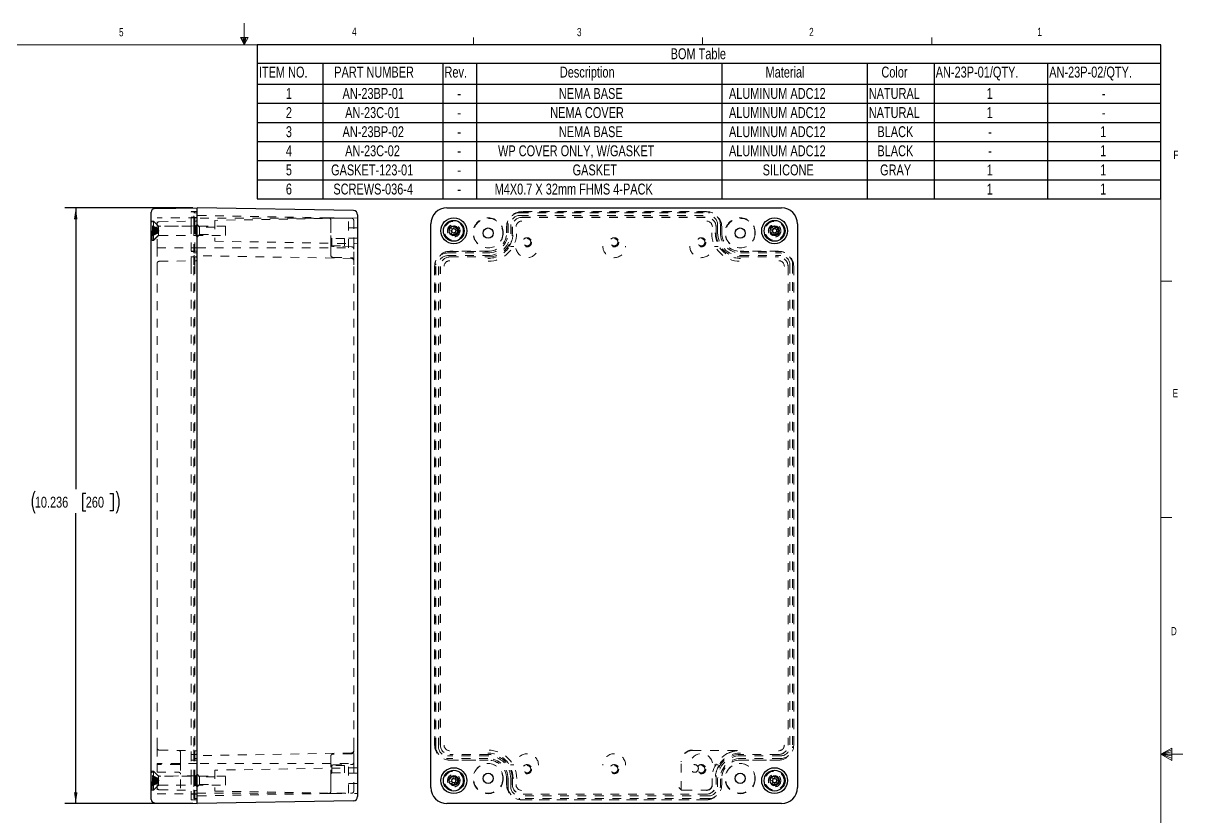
# Paper-space layout 'Sheet1' of a CAD drawing. Header units: inches. Extents: x 0.3 to 21.8, y 0.2 to 16.9.
# Drawn here: x 8.49 to 21.77, y 7.82 to 16.91 of the extents above; entities that cross this region are included whole.
import ezdxf

# ---------------------------------------------------------------- set-up
doc = ezdxf.new("R2010")
doc.units = ezdxf.units.IN
doc.header["$MEASUREMENT"] = 0
doc.linetypes.add('HIDDEN', pattern=[0.075, 0.05, -0.025])
doc.layers.add('SLD-0', color=7, linetype='Continuous')
doc.styles.add('SLDTEXTSTYLE1', font='TXT', dxfattribs={"width": 0.75})
doc.dimstyles.new('SLDDIMSTYLE0', dxfattribs={"dimtxt": 0.125, "dimasz": 0.13, "dimexe": 0, "dimexo": 0.0625, "dimgap": 0.03125, "dimtad": 0, "dimtih": 1, "dimtoh": 1, "dimdec": 3, "dimlfac": 1.5, "dimrnd": 1e-09, "dimzin": 12, "dimdsep": 46, "dimtxsty": 'SLDTEXTSTYLE1', "dimsah": 1, "dimcen": 0.09, "dimadec": 0, "dimazin": 3, "dimtfac": 1, "dimtdec": 3, "dimtofl": 0, "dimtmove": 0, "dimatfit": 3, "dimfxl": 0, "dimfrac": 2, "dimtolj": 1, "dimtzin": 12, "dimarcsym": 0})

# ---------------------------------------------------------------- blocks, each defined once
blk = doc.blocks.new('SW_TABLEANNOTATION_0')
at = {"layer": 'SLD-0', "color": 0}
for p, q in [((0, 0), (0, -1.765)), ((10.352, 0), (0, 0)), ((10.352, -1.765), (10.352, 0)), ((0, -0.21), (10.352, -0.21)), ((0.751, -0.21), (0.751, -0.45)), ((2.127, -0.21), (2.127, -0.45)), ((2.514, -0.21), (2.514, -0.45)), ((5.323, -0.21), (5.323, -0.45)), ((6.985, -0.21), (6.985, -0.45)), ((7.753, -0.21), (7.753, -0.45)), ((9.051, -0.21), (9.051, -0.45)), ((0, -0.45), (10.352, -0.45)), ((0.751, -0.45), (0.751, -1.765)), ((2.127, -0.45), (2.127, -1.765)), ((2.514, -0.45), (2.514, -1.765)), ((5.323, -0.45), (5.323, -1.765)), ((6.985, -0.45), (6.985, -1.765)), ((7.753, -0.45), (7.753, -1.765)), ((9.051, -0.45), (9.051, -1.765)), ((0, -0.67), (10.352, -0.67)), ((0, -0.889), (10.352, -0.889)), ((0, -1.108), (10.352, -1.108)), ((0, -1.327), (10.352, -1.327)), ((0, -1.546), (10.352, -1.546)), ((0, -1.765), (10.352, -1.765))]:
    blk.add_line(p, q, dxfattribs=at)
at = {"layer": 'SLD-0', "color": 0, "char_height": 0.125, "attachment_point": 1, "style": 'SLDTEXTSTYLE1'}
for s, insert in [('BOM Table', (4.736, -0.04)), ('ITEM NO.', (0.02, -0.25)), ('PART NUMBER', (0.883, -0.25)), ('Rev.', (2.146, -0.25)), ('Description', (3.467, -0.25)), ('Material', (5.823, -0.25)), ('Color', (7.15, -0.25)), ('AN-23P-01/QTY.', (7.772, -0.25)), ('AN-23P-02/QTY.', (9.072, -0.25)), ('1', (0.329, -0.495)), ('AN-23BP-01', (0.978, -0.495)), ('NEMA BASE', (3.455, -0.495)), ('ALUMINUM ADC12', (5.404, -0.495)), ('NATURAL', (7.005, -0.495)), ('1', (8.356, -0.495)), ('-', (2.293, -0.495)), ('-', (9.674, -0.495)), ('2', (0.329, -0.714)), ('AN-23C-01', (1.008, -0.714)), ('-', (2.293, -0.714)), ('NEMA COVER', (3.357, -0.714)), ('ALUMINUM ADC12', (5.404, -0.714)), ('NATURAL', (7.005, -0.714)), ('1', (8.356, -0.714)), ('-', (9.674, -0.714)), ('3', (0.329, -0.933)), ('AN-23BP-02', (0.978, -0.933)), ('-', (2.293, -0.933)), ('NEMA BASE', (3.455, -0.933)), ('ALUMINUM ADC12', (5.404, -0.933)), ('BLACK', (7.104, -0.933)), ('-', (8.374, -0.933)), ('1', (9.655, -0.933)), ('4', (0.329, -1.152)), ('AN-23C-02', (1.008, -1.152)), ('WP COVER ONLY, W/GASKET', (2.759, -1.152)), ('ALUMINUM ADC12', (5.404, -1.152)), ('BLACK', (7.104, -1.152)), ('1', (9.655, -1.152)), ('-', (2.293, -1.152)), ('-', (8.374, -1.152)), ('5', (0.329, -1.371)), ('GASKET-123-01', (0.847, -1.371)), ('-', (2.293, -1.371)), ('GASKET', (3.613, -1.371)), ('SILICONE', (5.79, -1.371)), ('GRAY', (7.135, -1.371)), ('1', (8.356, -1.371)), ('1', (9.655, -1.371)), ('6', (0.329, -1.59)), ('SCREWS-036-4', (0.873, -1.59)), ('M4X0.7 X 32mm FHMS 4-PACK', (2.72, -1.59)), ('1', (8.356, -1.59)), ('1', (9.655, -1.59)), ('-', (2.293, -1.59))]:
    blk.add_mtext(s, dxfattribs=dict(at, insert=insert))
blk = doc.blocks.new('_D')
at = {"layer": 'SLD-0'}
for p, q in [((10.434, 14.792), (8.968, 14.792)), ((9.093, 14.792), (9.093, 11.571)), ((9.208, 11.52), (9.17, 11.52)), ((9.17, 11.52), (9.17, 11.322)), ((9.485, 11.52), (9.523, 11.52)), ((9.523, 11.52), (9.523, 11.322)), ((9.093, 7.968), (9.093, 11.296)), ((9.17, 11.322), (9.208, 11.322)), ((9.523, 11.322), (9.485, 11.322)), ((10.434, 7.968), (8.968, 7.968))]:
    blk.add_line(p, q, dxfattribs=at)
for centre, start, end in [((8.873, 11.421), 153.4349, 206.5651), ((9.312, 11.421), 333.4349, 26.5651)]:
    blk.add_arc(centre, 0.279, start, end, dxfattribs=at)
for points in [[(9.093, 14.792), (9.073, 14.662), (9.113, 14.662)], [(9.093, 7.968), (9.113, 8.098), (9.073, 8.098)]]:
    blk.add_solid(points, dxfattribs=at)
at = {"layer": 'SLD-0', "char_height": 0.125, "attachment_point": 1, "style": 'SLDTEXTSTYLE1'}
for s, insert in [('10.236', (8.624, 11.483)), ('260', (9.208, 11.483))]:
    blk.add_mtext(s, dxfattribs=dict(at, insert=insert))

psp = doc.layouts.new('Sheet1')

# ---------------------------------------------------------------- linework, layer by layer
at = {"color": 7, "linetype": 'Continuous', "lineweight": 18}
for p, q in [((11.02288, 16.6606), (11.02288, 16.9083)), ((10.9809, 16.74622), (11.067, 16.74622)), ((11.02288, 16.6606), (10.9809, 16.74622)), ((11.02288, 16.6606), (10.98907, 16.74622)), ((11.02288, 16.6606), (11.00855, 16.74622)), ((11.02288, 16.6606), (11.03583, 16.74622)), ((11.02288, 16.6606), (11.04596, 16.74622)), ((11.02288, 16.6606), (11.067, 16.74622)), ((13.64788, 16.6606), (13.64788, 16.7454)), ((16.27288, 16.6606), (16.27288, 16.7454)), ((18.89788, 16.6606), (18.89788, 16.7454)), ((0.52288, 16.6606), (21.52288, 16.6606)), ((21.52288, 0.4106), (21.52288, 16.6606)), ((21.52288, 13.9516), (21.64788, 13.9516)), ((21.52288, 11.2436), (21.64788, 11.2436)), ((21.52288, 8.5356), (21.64687, 8.60114)), ((21.64687, 8.58268), (21.52288, 8.5356)), ((21.64687, 8.55872), (21.52288, 8.5356)), ((21.64687, 8.51635), (21.52288, 8.5356)), ((21.64687, 8.48964), (21.52288, 8.5356)), ((21.64687, 8.46233), (21.52288, 8.5356)), ((21.52288, 8.5356), (21.77288, 8.5356)), ((21.64687, 8.60114), (21.64687, 8.46233))]:
    psp.add_line(p, q, dxfattribs=at)
at = {"color": 7, "linetype": 'Continuous', "lineweight": 25}
for p, q in [((9.95867, 14.60871), (9.95867, 14.74458)), ((9.99736, 14.78395), (10.48361, 14.79244)), ((10.48361, 14.60871), (10.48361, 14.79244)), ((12.27339, 14.7612), (10.48361, 14.79244)), ((13.34424, 14.79244), (17.17626, 14.79244)), ((12.32088, 14.71287), (12.32088, 14.60871)), ((9.95867, 8.15202), (9.95867, 14.60871)), ((10.48361, 8.15202), (10.48361, 14.60871)), ((12.32088, 14.60871), (12.32088, 8.15202)), ((13.16052, 8.15202), (13.16052, 14.60871)), ((17.35999, 14.60871), (17.35999, 8.15202)), ((9.95867, 8.01614), (9.95867, 8.15202)), ((10.48361, 7.96829), (10.48361, 8.15202)), ((12.32088, 8.15202), (12.32088, 8.04786)), ((9.99736, 7.97678), (10.48361, 7.96829)), ((12.27339, 7.99953), (10.48361, 7.96829)), ((17.17626, 7.96829), (13.34424, 7.96829))]:
    psp.add_line(p, q, dxfattribs=at)
at = {"color": 7, "linetype": 'HIDDEN', "lineweight": 18}
for p, q in [((10.41694, 14.7491), (10.47027, 14.7491)), ((10.41694, 14.57615), (10.41694, 14.7491)), ((10.42027, 14.74844), (10.45631, 14.74844)), ((10.45631, 14.57615), (10.45631, 14.74844)), ((16.31904, 14.7491), (14.20147, 14.7491)), ((14.20147, 14.74844), (16.31904, 14.74844)), ((9.98492, 14.6383), (9.95867, 14.6383)), ((9.96989, 14.42873), (9.96989, 14.64021)), ((9.98302, 14.64021), (9.96989, 14.64021)), ((9.98302, 14.42873), (9.98302, 14.64021)), ((10.03307, 14.59015), (9.98302, 14.64021)), ((9.98492, 14.6383), (9.98492, 14.42164)), ((10.04197, 14.58125), (9.98492, 14.6383)), ((10.02429, 14.3341), (10.02429, 14.67944)), ((10.48361, 14.67944), (10.02429, 14.67944)), ((10.05008, 14.6342), (10.47051, 14.64154)), ((10.41694, 14.68377), (10.47027, 14.68377)), ((10.42027, 14.68444), (10.45631, 14.68444)), ((10.44424, 14.73649), (10.48361, 14.73649)), ((10.44424, 14.60084), (10.44424, 14.73649)), ((11.98886, 14.67886), (10.44424, 14.70582)), ((12.21694, 14.67272), (10.48361, 14.67272)), ((12.32088, 14.67797), (10.68627, 14.64944)), ((10.68627, 14.64944), (10.68627, 14.4105)), ((11.98886, 14.67886), (12.03996, 14.67797)), ((12.01441, 14.60084), (12.01441, 14.65286)), ((12.25133, 14.67428), (12.03996, 14.67797)), ((12.21694, 14.33472), (12.21694, 14.67272)), ((12.27688, 14.35265), (12.27688, 14.64828)), ((14.18017, 14.73649), (16.34034, 14.73649)), ((14.18017, 14.70582), (16.34034, 14.70582)), ((14.20147, 14.68444), (16.31904, 14.68444)), ((14.20147, 14.68377), (16.31904, 14.68377)), ((9.96989, 14.58835), (10.03577, 14.55818)), ((9.96989, 14.58427), (10.03577, 14.558)), ((9.96989, 14.57765), (10.03577, 14.54748)), ((9.96989, 14.57543), (10.03577, 14.55572)), ((9.96989, 14.56805), (10.03577, 14.54178)), ((9.96989, 14.56523), (10.03577, 14.55224)), ((10.03302, 14.5525), (9.96989, 14.55691)), ((9.96989, 14.5538), (10.03577, 14.53409)), ((9.96989, 14.54041), (10.03577, 14.52741)), ((9.96989, 14.51953), (10.03577, 14.53253)), ((9.96989, 14.50614), (10.03577, 14.52584)), ((9.96989, 14.49189), (10.03577, 14.51816)), ((9.96989, 14.48229), (10.03577, 14.51245)), ((9.96989, 14.4947), (10.03577, 14.5077)), ((9.96989, 14.50303), (10.03302, 14.50744)), ((9.96989, 14.48451), (10.03577, 14.50422)), ((9.96989, 14.47566), (10.03577, 14.50194)), ((9.96989, 14.47159), (10.03577, 14.50176)), ((9.98492, 14.42164), (10.04197, 14.47869)), ((10.03577, 14.55818), (10.03577, 14.55224)), ((10.04303, 14.52997), (10.03577, 14.55231)), ((10.03577, 14.55224), (10.03577, 14.52741)), ((10.03577, 14.50763), (10.04303, 14.52997)), ((10.03577, 14.52741), (10.03577, 14.52459)), ((10.03577, 14.51899), (10.03577, 14.52459)), ((10.03577, 14.51899), (10.03577, 14.51245)), ((10.03577, 14.51245), (10.03577, 14.50176)), ((10.46818, 14.58497), (10.04197, 14.58125)), ((10.04197, 14.58125), (10.04197, 14.47869)), ((10.04197, 14.47869), (10.46818, 14.47497)), ((10.80979, 14.58246), (10.05163, 14.58246)), ((10.05163, 14.47748), (10.80979, 14.47748)), ((10.41694, 14.50677), (10.41694, 14.57615)), ((10.41694, 14.2951), (10.41694, 14.50677)), ((10.44424, 14.50762), (10.44424, 14.60084)), ((10.44424, 14.27582), (10.44424, 14.50762)), ((10.45631, 14.50677), (10.45631, 14.57615)), ((10.45631, 14.29444), (10.45631, 14.50677)), ((10.48361, 14.6004), (10.46818, 14.58497)), ((10.46818, 14.58497), (10.46818, 14.47497)), ((10.51248, 14.57328), (10.48361, 14.60215)), ((10.48361, 14.45779), (10.51248, 14.48666)), ((10.51248, 14.48666), (10.51248, 14.57328)), ((10.68627, 14.57328), (10.51248, 14.57328)), ((10.51248, 14.48666), (10.68627, 14.48666)), ((10.80979, 14.48176), (10.80979, 14.58246)), ((10.80979, 14.47748), (10.80979, 14.48176)), ((12.01441, 14.50762), (12.01441, 14.60084)), ((12.01441, 14.3766), (12.01441, 14.50762)), ((12.32088, 14.56206), (12.21694, 14.56206)), ((13.3753, 14.56523), (13.3646, 14.54041)), ((13.3646, 14.54041), (13.39477, 14.52741)), ((13.3753, 14.56523), (13.40547, 14.55224)), ((13.38772, 14.48229), (13.40072, 14.51245)), ((13.38772, 14.48229), (13.41255, 14.47159)), ((13.40547, 14.55224), (13.39477, 14.52741)), ((13.39477, 14.52741), (13.4013, 14.52459)), ((13.40353, 14.51899), (13.40072, 14.51245)), ((13.40072, 14.51245), (13.42554, 14.50176)), ((13.412, 14.54942), (13.40547, 14.55224)), ((13.41255, 14.47159), (13.42554, 14.50176)), ((13.42042, 14.55818), (13.41761, 14.55165)), ((13.43342, 14.58835), (13.42042, 14.55818)), ((13.44525, 14.54748), (13.42042, 14.55818)), ((13.42554, 14.50176), (13.42836, 14.50829)), ((13.45825, 14.57765), (13.43342, 14.58835)), ((13.43396, 14.51052), (13.4405, 14.5077)), ((13.4405, 14.5077), (13.4512, 14.53253)), ((13.47066, 14.4947), (13.4405, 14.5077)), ((13.44243, 14.54095), (13.44525, 14.54748)), ((13.4512, 14.53253), (13.44466, 14.53535)), ((13.45825, 14.57765), (13.44525, 14.54748)), ((13.48136, 14.51953), (13.4512, 14.53253)), ((13.47066, 14.4947), (13.48136, 14.51953)), ((14.02852, 14.57615), (14.02852, 14.50677)), ((14.02918, 14.50677), (14.02918, 14.57615)), ((14.04452, 14.50762), (14.04452, 14.60084)), ((14.07518, 14.50762), (14.07518, 14.60084)), ((14.09318, 14.50677), (14.09318, 14.57615)), ((14.09385, 14.50677), (14.09385, 14.57615)), ((16.42666, 14.57615), (16.42666, 14.50677)), ((16.42732, 14.57615), (16.42732, 14.50677)), ((16.44532, 14.60084), (16.44532, 14.50762)), ((16.47599, 14.60084), (16.47599, 14.50762)), ((16.49132, 14.57615), (16.49132, 14.50677)), ((16.49199, 14.50677), (16.49199, 14.57615)), ((17.05944, 14.57543), (17.04322, 14.5538)), ((17.04322, 14.5538), (17.0695, 14.53409)), ((17.05206, 14.49189), (17.07177, 14.51816)), ((17.05206, 14.49189), (17.07369, 14.47566)), ((17.05944, 14.57543), (17.08572, 14.55572)), ((17.08572, 14.55572), (17.0695, 14.53409)), ((17.0695, 14.53409), (17.07519, 14.52982)), ((17.07604, 14.52385), (17.07177, 14.51816)), ((17.07177, 14.51816), (17.0934, 14.50194)), ((17.07369, 14.47566), (17.0934, 14.50194)), ((17.09141, 14.55145), (17.08572, 14.55572)), ((17.0934, 14.50194), (17.09767, 14.50763)), ((17.10165, 14.558), (17.09738, 14.5523)), ((17.12135, 14.58427), (17.10165, 14.558)), ((17.12327, 14.54178), (17.10165, 14.558)), ((17.10364, 14.50849), (17.10933, 14.50422)), ((17.10933, 14.50422), (17.12555, 14.52584)), ((17.13561, 14.48451), (17.10933, 14.50422)), ((17.11901, 14.53608), (17.12327, 14.54178)), ((17.12555, 14.52584), (17.11986, 14.53011)), ((17.14298, 14.56805), (17.12135, 14.58427)), ((17.14298, 14.56805), (17.12327, 14.54178)), ((17.15183, 14.50614), (17.12555, 14.52584)), ((17.13561, 14.48451), (17.15183, 14.50614)), ((9.95867, 14.42164), (9.98492, 14.42164)), ((9.96989, 14.41973), (9.96989, 14.42873)), ((9.96989, 14.41973), (9.98302, 14.41973)), ((9.98302, 14.41973), (10.03307, 14.46979)), ((9.98302, 14.41973), (9.98302, 14.42873)), ((10.46818, 14.47497), (10.48361, 14.45954)), ((10.68627, 14.4105), (12.32088, 14.38197)), ((12.02441, 14.44073), (12.01441, 14.45073)), ((12.01441, 14.35265), (12.01441, 14.35958)), ((12.01441, 14.34674), (12.02441, 14.35674)), ((12.01441, 14.33413), (12.01441, 14.35265)), ((12.02441, 14.35674), (12.02441, 14.44073)), ((12.17189, 14.44073), (12.02441, 14.44073)), ((12.02441, 14.35674), (12.17189, 14.35674)), ((12.25133, 14.34691), (12.03996, 14.3506)), ((12.17189, 14.35674), (12.17189, 14.44073)), ((12.21694, 14.44539), (12.32088, 14.44539)), ((12.27688, 14.32092), (12.27688, 14.35265)), ((14.07071, 14.3506), (14.11237, 14.3506)), ((16.40813, 14.3506), (16.4498, 14.3506)), ((10.02429, 14.3341), (10.02429, 14.15396)), ((10.02429, 14.3341), (10.48361, 14.3341)), ((10.41694, 14.2951), (10.47027, 14.2951)), ((10.41694, 14.12215), (10.41694, 14.2951)), ((10.41694, 14.12215), (10.41694, 14.23377)), ((10.41694, 14.22977), (10.47027, 14.22977)), ((10.42027, 14.29444), (10.45631, 14.29444)), ((10.42027, 14.23044), (10.45631, 14.23044)), ((10.44424, 14.14017), (10.44424, 14.27582)), ((10.44424, 14.27582), (10.48361, 14.27582)), ((12.25133, 14.21361), (10.44424, 14.24516)), ((10.45631, 14.12215), (10.45631, 14.29444)), ((10.48361, 14.33472), (12.21694, 14.33472)), ((12.01441, 14.25154), (12.01441, 14.33413)), ((12.03996, 14.22555), (12.25133, 14.22186)), ((12.27688, 14.18762), (12.27688, 14.32092)), ((13.35212, 14.27582), (13.81271, 14.27582)), ((13.35212, 14.24516), (13.81271, 14.24516)), ((13.81685, 14.2951), (13.3768, 14.2951)), ((13.3768, 14.29444), (13.81685, 14.29444)), ((13.3768, 14.23044), (13.81685, 14.23044)), ((13.3768, 14.22977), (13.81685, 14.22977)), ((17.14371, 14.2951), (16.70366, 14.2951)), ((16.70366, 14.29444), (17.14371, 14.29444)), ((16.70366, 14.23044), (17.14371, 14.23044)), ((16.70366, 14.22977), (17.14371, 14.22977)), ((16.70779, 14.27582), (17.16839, 14.27582)), ((16.70779, 14.24516), (17.16839, 14.24516)), ((10.02429, 14.15396), (10.02429, 14.12215)), ((10.02429, 14.12215), (10.02429, 8.63857)), ((10.05008, 14.1802), (10.47051, 14.18754)), ((10.41694, 8.63857), (10.41694, 14.12215)), ((10.44424, 8.62056), (10.44424, 14.14017)), ((10.45631, 8.63857), (10.45631, 14.12215)), ((12.27688, 14.14017), (12.27688, 14.18762)), ((12.27688, 8.62056), (12.27688, 14.14017)), ((13.20385, 14.12215), (13.20385, 8.63857)), ((13.20452, 8.63857), (13.20452, 14.12215)), ((13.21646, 8.62056), (13.21646, 14.14017)), ((13.24713, 8.62056), (13.24713, 14.14017)), ((13.26852, 8.63857), (13.26852, 14.12215)), ((13.26918, 8.63857), (13.26918, 14.12215)), ((17.25132, 14.12215), (17.25132, 8.63857)), ((17.25199, 14.12215), (17.25199, 8.63857)), ((17.27338, 14.14017), (17.27338, 8.62056)), ((17.30404, 14.14017), (17.30404, 8.62056)), ((17.31599, 14.12215), (17.31599, 8.63857)), ((17.31666, 8.63857), (17.31666, 14.12215)), ((10.02429, 8.63857), (10.02429, 8.60677)), ((10.41694, 8.46562), (10.41694, 8.63857)), ((10.45631, 8.46629), (10.45631, 8.63857)), ((10.02429, 8.60677), (10.02429, 8.42662)), ((10.05008, 8.58052), (10.47051, 8.57318)), ((10.29429, 8.55047), (10.29429, 8.44547)), ((10.41694, 8.53096), (10.47027, 8.53096)), ((10.42027, 8.53029), (10.45631, 8.53029)), ((10.44424, 8.4849), (10.44424, 8.62056)), ((12.25133, 8.54711), (10.44424, 8.51557)), ((12.01441, 8.4266), (12.01441, 8.50918)), ((12.25133, 8.53887), (12.03996, 8.53518)), ((12.27688, 8.57311), (12.27688, 8.62056)), ((12.27688, 8.43981), (12.27688, 8.57311)), ((13.81271, 8.51557), (13.35212, 8.51557)), ((13.81685, 8.53096), (13.3768, 8.53096)), ((13.81685, 8.53029), (13.3768, 8.53029)), ((16.15772, 8.57671), (16.70366, 8.57671)), ((17.14371, 8.53096), (16.70366, 8.53096)), ((17.14371, 8.53029), (16.70366, 8.53029)), ((17.16839, 8.51557), (16.70779, 8.51557)), ((10.02429, 8.42662), (10.02429, 8.08129)), ((10.48361, 8.42662), (10.02429, 8.42662)), ((10.27429, 8.41389), (10.02429, 8.41389)), ((10.29429, 8.44547), (10.29429, 8.12226)), ((10.41694, 8.46562), (10.47027, 8.46562)), ((10.41694, 8.25396), (10.41694, 8.46562)), ((10.42027, 8.46629), (10.45631, 8.46629)), ((10.44424, 8.4849), (10.48361, 8.4849)), ((10.44424, 8.2531), (10.44424, 8.4849)), ((10.45631, 8.25396), (10.45631, 8.46629)), ((12.21694, 8.426), (10.48361, 8.426)), ((12.32088, 8.37876), (10.68627, 8.35022)), ((12.01441, 8.40808), (12.01441, 8.4266)), ((12.02441, 8.40398), (12.01441, 8.41398)), ((12.01441, 8.2531), (12.01441, 8.38413)), ((12.02441, 8.32), (12.02441, 8.40398)), ((12.17189, 8.40398), (12.02441, 8.40398)), ((12.03996, 8.41012), (12.25133, 8.41381)), ((12.17189, 8.40398), (12.17189, 8.32)), ((12.21694, 8.088), (12.21694, 8.426)), ((12.27688, 8.40808), (12.27688, 8.43981)), ((12.27688, 8.11244), (12.27688, 8.40808)), ((13.81271, 8.4849), (13.35212, 8.4849)), ((13.81685, 8.46629), (13.3768, 8.46629)), ((13.3768, 8.46562), (13.81685, 8.46562)), ((14.11237, 8.41012), (14.07071, 8.41012)), ((16.02648, 8.44547), (16.02648, 8.44926)), ((16.02648, 8.12272), (16.02648, 8.44547)), ((16.4498, 8.41012), (16.40813, 8.41012)), ((17.14371, 8.46629), (16.70366, 8.46629)), ((16.70366, 8.46562), (17.14371, 8.46562)), ((17.16839, 8.4849), (16.70779, 8.4849)), ((9.98492, 8.33909), (9.95867, 8.33909)), ((9.96989, 8.12052), (9.96989, 8.34099)), ((9.98302, 8.34099), (9.96989, 8.34099)), ((9.96989, 8.29001), (10.03577, 8.25775)), ((9.96989, 8.289), (10.03577, 8.259)), ((9.96989, 8.28492), (10.03577, 8.25266)), ((9.96989, 8.278), (10.03577, 8.248)), ((9.96989, 8.26661), (10.03577, 8.25324)), ((9.96989, 8.25491), (10.03577, 8.24872)), ((9.96989, 8.24191), (10.03577, 8.22854)), ((9.96989, 8.23315), (10.03577, 8.23934)), ((9.98302, 8.12052), (9.98302, 8.34099)), ((10.03307, 8.29094), (9.98302, 8.34099)), ((9.98492, 8.33909), (9.98492, 8.12242)), ((10.04197, 8.28204), (9.98492, 8.33909)), ((10.02429, 8.32593), (10.27429, 8.32593)), ((10.03577, 8.259), (10.03577, 8.25775)), ((10.03577, 8.25775), (10.03577, 8.25077)), ((10.04303, 8.23076), (10.03577, 8.25309)), ((10.03577, 8.24872), (10.03577, 8.25077)), ((10.03577, 8.24872), (10.03577, 8.22217)), ((10.46818, 8.28576), (10.04197, 8.28204)), ((10.04197, 8.28204), (10.04197, 8.17948)), ((10.80979, 8.28325), (10.05163, 8.28325)), ((10.41694, 8.18457), (10.41694, 8.25396)), ((10.44424, 8.15989), (10.44424, 8.2531)), ((10.45631, 8.18457), (10.45631, 8.25396)), ((10.48361, 8.30119), (10.46818, 8.28576)), ((10.46818, 8.28576), (10.46818, 8.17576)), ((10.51248, 8.27406), (10.48361, 8.30294)), ((10.51248, 8.18745), (10.51248, 8.27406)), ((10.68627, 8.27406), (10.51248, 8.27406)), ((10.68627, 8.35022), (10.68627, 8.11129)), ((10.80979, 8.17826), (10.80979, 8.28325)), ((12.01441, 8.31), (12.02441, 8.32)), ((12.01441, 8.15989), (12.01441, 8.2531)), ((12.02441, 8.32), (12.17189, 8.32)), ((12.32088, 8.31534), (12.21694, 8.31534)), ((13.36882, 8.25491), (13.36373, 8.22836)), ((13.36882, 8.25491), (13.40108, 8.24872)), ((13.40108, 8.24872), (13.39598, 8.22217)), ((13.40807, 8.24738), (13.40108, 8.24872)), ((13.4144, 8.25775), (13.41306, 8.25077)), ((13.42059, 8.29001), (13.4144, 8.25775)), ((13.44095, 8.25266), (13.4144, 8.25775)), ((13.44714, 8.28492), (13.42059, 8.29001)), ((13.43961, 8.24567), (13.44095, 8.25266)), ((13.44714, 8.28492), (13.44095, 8.25266)), ((13.44998, 8.23934), (13.44299, 8.24068)), ((13.44489, 8.21279), (13.44998, 8.23934)), ((13.48224, 8.23315), (13.44998, 8.23934)), ((14.02852, 8.25396), (14.02852, 8.18457)), ((14.02918, 8.18457), (14.02918, 8.25396)), ((14.04452, 8.15989), (14.04452, 8.2531)), ((14.07518, 8.15989), (14.07518, 8.2531)), ((14.09318, 8.18457), (14.09318, 8.25396)), ((14.09385, 8.18457), (14.09385, 8.25396)), ((16.38135, 8.18457), (16.38135, 8.25396)), ((16.42666, 8.25396), (16.42666, 8.18457)), ((16.42732, 8.25396), (16.42732, 8.18457)), ((16.44532, 8.2531), (16.44532, 8.15989)), ((16.47599, 8.2531), (16.47599, 8.15989)), ((16.49132, 8.25396), (16.49132, 8.18457)), ((16.49199, 8.18457), (16.49199, 8.25396)), ((17.05028, 8.26661), (17.03928, 8.24191)), ((17.03928, 8.24191), (17.06928, 8.22854)), ((17.05028, 8.26661), (17.08028, 8.25324)), ((17.08028, 8.25324), (17.06928, 8.22854)), ((17.08678, 8.25034), (17.08028, 8.25324)), ((17.09531, 8.259), (17.09241, 8.2525)), ((17.10868, 8.289), (17.09531, 8.259)), ((17.12, 8.248), (17.09531, 8.259)), ((17.13337, 8.278), (17.10868, 8.289)), ((17.11711, 8.2415), (17.12, 8.248)), ((17.12577, 8.23297), (17.11927, 8.23587)), ((17.13337, 8.278), (17.12, 8.248)), ((9.95867, 8.12242), (9.98492, 8.12242)), ((9.96989, 8.2196), (10.03577, 8.23297)), ((9.96989, 8.22836), (10.03577, 8.22217)), ((9.96989, 8.18352), (10.03577, 8.21352)), ((9.96989, 8.2066), (10.03577, 8.21279)), ((9.96989, 8.1766), (10.03577, 8.20885)), ((9.96989, 8.19491), (10.03577, 8.20828)), ((9.96989, 8.1715), (10.03577, 8.20376)), ((9.96989, 8.17251), (10.03577, 8.20251)), ((9.96989, 8.12052), (9.98302, 8.12052)), ((9.98302, 8.12052), (10.03307, 8.17058)), ((9.98492, 8.12242), (10.04197, 8.17948)), ((10.03577, 8.20842), (10.04303, 8.23076)), ((10.03577, 8.22217), (10.03577, 8.22083)), ((10.03577, 8.21584), (10.03577, 8.22083)), ((10.03577, 8.21584), (10.03577, 8.20885)), ((10.03577, 8.20885), (10.03577, 8.20376)), ((10.03577, 8.20376), (10.03577, 8.20251)), ((10.04197, 8.17948), (10.46818, 8.17576)), ((10.05008, 8.12652), (10.47051, 8.11918)), ((10.05163, 8.17826), (10.80979, 8.17826)), ((10.41694, 8.01162), (10.41694, 8.18457)), ((10.44424, 8.02424), (10.44424, 8.15989)), ((10.45631, 8.01229), (10.45631, 8.18457)), ((10.46818, 8.17576), (10.48361, 8.16033)), ((10.48361, 8.15858), (10.51248, 8.18745)), ((10.51248, 8.18745), (10.68627, 8.18745)), ((10.68627, 8.11129), (12.32088, 8.08276)), ((12.01441, 8.10786), (12.01441, 8.15989)), ((12.21694, 8.19867), (12.32088, 8.19867)), ((13.36373, 8.22836), (13.39598, 8.22217)), ((13.39598, 8.22217), (13.40297, 8.22083)), ((13.39883, 8.1766), (13.40502, 8.20885)), ((13.39883, 8.1766), (13.42538, 8.1715)), ((13.40636, 8.21584), (13.40502, 8.20885)), ((13.40502, 8.20885), (13.43157, 8.20376)), ((13.42538, 8.1715), (13.43157, 8.20376)), ((13.43157, 8.20376), (13.43291, 8.21075)), ((13.4379, 8.21413), (13.44489, 8.21279)), ((13.47714, 8.2066), (13.44489, 8.21279)), ((13.47714, 8.2066), (13.48224, 8.23315)), ((16.02648, 8.12652), (16.00024, 8.15277)), ((16.05273, 8.12226), (16.31904, 8.12226)), ((17.06167, 8.18352), (17.07504, 8.21352)), ((17.06167, 8.18352), (17.08637, 8.17251)), ((17.06928, 8.22854), (17.07578, 8.22565)), ((17.07794, 8.22002), (17.07504, 8.21352)), ((17.07504, 8.21352), (17.09974, 8.20251)), ((17.08637, 8.17251), (17.09974, 8.20251)), ((17.09974, 8.20251), (17.10263, 8.20901)), ((17.10826, 8.21117), (17.11476, 8.20828)), ((17.11476, 8.20828), (17.12577, 8.23297)), ((17.14476, 8.19491), (17.11476, 8.20828)), ((17.15577, 8.2196), (17.12577, 8.23297)), ((17.14476, 8.19491), (17.15577, 8.2196)), ((10.02429, 8.08129), (10.48361, 8.08129)), ((10.41694, 8.07696), (10.47027, 8.07696)), ((10.41694, 8.01162), (10.47027, 8.01162)), ((10.42027, 8.07629), (10.45631, 8.07629)), ((10.42027, 8.01229), (10.45631, 8.01229)), ((11.98886, 8.08187), (10.44424, 8.0549)), ((10.44424, 8.02424), (10.48361, 8.02424)), ((10.48361, 8.088), (12.21694, 8.088)), ((12.03996, 8.08276), (11.98886, 8.08187)), ((12.03996, 8.08276), (12.25133, 8.08645)), ((16.34034, 8.0549), (14.18017, 8.0549)), ((16.34034, 8.02424), (14.18017, 8.02424)), ((16.31904, 8.07696), (14.20147, 8.07696)), ((16.31904, 8.07629), (14.20147, 8.07629)), ((16.31904, 8.01229), (14.20147, 8.01229)), ((14.20147, 8.01162), (16.31904, 8.01162))]:
    psp.add_line(p, q, dxfattribs=at)
at = {"color": 7, "linetype": 'Continuous', "lineweight": 25}
for centre, radius in [((13.42298, 14.52997), 0.148), ((13.42298, 14.52997), 0.11947), ((17.09752, 14.52997), 0.148), ((17.09752, 14.52997), 0.11947), ((13.42298, 14.52997), 0.05249), ((13.81668, 14.50372), 0.05833), ((16.70382, 14.50372), 0.05833), ((17.09752, 14.52997), 0.05249), ((13.42298, 8.23076), 0.148), ((17.09752, 8.23076), 0.148), ((13.42298, 8.23076), 0.11947), ((13.42298, 8.23076), 0.05249), ((13.81668, 8.257), 0.05833), ((16.70382, 8.257), 0.05833), ((17.09752, 8.23076), 0.11947), ((17.09752, 8.23076), 0.05249)]:
    psp.add_circle(centre, radius, dxfattribs=at)
at = {"color": 7, "linetype": 'HIDDEN', "lineweight": 18}
for centre, radius in [((13.42298, 14.52997), 0.11024), ((13.42298, 14.52997), 0.10833), ((13.81685, 14.50677), 0.17267), ((13.81668, 14.50372), 0.169), ((16.70366, 14.50677), 0.17267), ((16.70382, 14.50372), 0.169), ((17.09752, 14.52997), 0.11024), ((17.09752, 14.52997), 0.10833), ((13.42298, 14.52997), 0.07218), ((13.42298, 14.52997), 0.07043), ((13.42298, 14.52997), 0.055), ((13.42298, 14.52997), 0.05128), ((13.42298, 14.52997), 0.04331), ((17.09752, 14.52997), 0.07218), ((17.09752, 14.52997), 0.07043), ((17.09752, 14.52997), 0.055), ((17.09752, 14.52997), 0.05128), ((17.09752, 14.52997), 0.04331), ((14.26288, 14.39874), 0.05199), ((14.26288, 14.39874), 0.04199), ((15.26025, 14.39874), 0.05199), ((15.26025, 14.39874), 0.04199), ((16.25763, 14.39874), 0.05199), ((16.25763, 14.39874), 0.04199), ((13.81685, 8.25396), 0.17267), ((13.81668, 8.257), 0.169), ((14.26288, 8.36199), 0.05199), ((14.26288, 8.36199), 0.04199), ((15.26025, 8.36199), 0.05199), ((15.26025, 8.36199), 0.04199), ((16.18062, 8.36991), 0.04398), ((16.25763, 8.36199), 0.05199), ((16.25763, 8.36199), 0.04199), ((16.70366, 8.25396), 0.17267), ((16.70382, 8.257), 0.169), ((13.42298, 8.23076), 0.11024), ((13.42298, 8.23076), 0.10833), ((13.42298, 8.23076), 0.07218), ((13.42298, 8.23076), 0.07043), ((13.42298, 8.23076), 0.055), ((13.42298, 8.23076), 0.05128), ((13.42298, 8.23076), 0.04331), ((17.09752, 8.23076), 0.11024), ((17.09752, 8.23076), 0.10833), ((17.09752, 8.23076), 0.07218), ((17.09752, 8.23076), 0.07043), ((17.09752, 8.23076), 0.055), ((17.09752, 8.23076), 0.05128), ((17.09752, 8.23076), 0.04331)]:
    psp.add_circle(centre, radius, dxfattribs=at)
at = {"color": 7, "linetype": 'Continuous', "lineweight": 25}
for centre, radius, start, end in [((9.99804, 14.74458), 0.03937, 91, 180), ((12.27254, 14.71287), 0.04833, 0, 89), ((13.34424, 14.60871), 0.18373, 90, 180), ((17.17626, 14.60871), 0.18373, 0, 90), ((13.34424, 8.15202), 0.18373, 180, 270), ((17.17626, 8.15202), 0.18373, 270, 0), ((9.99804, 8.01614), 0.03937, 180, 269), ((12.27254, 8.04786), 0.04833, 271, 0)]:
    psp.add_arc(centre, radius, start, end, dxfattribs=at)
at = {"color": 7, "linetype": 'HIDDEN', "lineweight": 18}
for centre, radius, start, end in [((10.42027, 14.7451), 0.00333, 90, 180), ((10.47027, 14.76244), 0.01333, 270, 0), ((14.20147, 14.57615), 0.17295, 90, 180), ((14.20147, 14.57615), 0.17228, 90, 180), ((16.31904, 14.57615), 0.17295, 0, 90), ((16.31904, 14.57615), 0.17228, 0, 90), ((10.05054, 14.60796), 0.02625, 91, 180), ((10.42027, 14.68777), 0.00333, 180, 270), ((10.47027, 14.67044), 0.01333, 0, 90), ((10.47027, 14.65487), 0.01333, 271, 0), ((11.98841, 14.65286), 0.026, 0, 89), ((12.25088, 14.64828), 0.026, 0, 89), ((14.18017, 14.60084), 0.13565, 90, 180), ((14.18017, 14.60084), 0.10499, 90, 180), ((14.20147, 14.57615), 0.10828, 90, 180), ((14.20147, 14.57615), 0.10762, 90, 180), ((14.20147, 14.57615), 0.06539, 90, 180), ((16.31904, 14.57615), 0.10828, 0, 90), ((16.31904, 14.57615), 0.10762, 0, 90), ((16.31904, 14.57615), 0.06539, 0, 90), ((16.34034, 14.60084), 0.13565, 0, 90), ((16.34034, 14.60084), 0.10499, 0, 90), ((10.05163, 14.60871), 0.02625, 225, 270), ((10.05163, 14.45123), 0.02625, 90, 135), ((13.42298, 14.52997), 0.02694, 186.800549, 216.575895), ((13.42298, 14.52997), 0.02234, 119.447118, 193.929326), ((13.42298, 14.52997), 0.02234, 193.929326, 209.447118), ((13.42298, 14.52997), 0.02234, 209.447118, 283.929326), ((13.42298, 14.52997), 0.02694, 96.800549, 126.575895), ((13.42298, 14.52997), 0.02234, 103.929326, 119.447118), ((13.42298, 14.52997), 0.02234, 29.447118, 103.929326), ((13.42298, 14.52997), 0.02694, 276.800549, 306.575895), ((13.42298, 14.52997), 0.02234, 283.929326, 299.447118), ((13.42298, 14.52997), 0.02234, 299.447118, 13.929326), ((13.42298, 14.52997), 0.02234, 13.929326, 29.447118), ((13.42298, 14.52997), 0.02694, 6.800549, 36.575895), ((13.81271, 14.50762), 0.2318, 270, 0), ((13.81271, 14.50762), 0.26247, 270, 0), ((13.81685, 14.50677), 0.27633, 270, 0), ((13.81685, 14.50677), 0.21233, 270, 0), ((13.81685, 14.50677), 0.277, 270, 0), ((13.81685, 14.50677), 0.21167, 270, 0), ((13.81685, 14.50677), 0.32657, 270, 0), ((13.81271, 14.50762), 0.28943, 335.456029, 0), ((16.70366, 14.50677), 0.32657, 180, 270), ((16.70779, 14.50762), 0.28943, 180, 204.543971), ((16.70366, 14.50677), 0.277, 180, 270), ((16.70366, 14.50677), 0.27633, 180, 270), ((16.70779, 14.50762), 0.26247, 180, 270), ((16.70779, 14.50762), 0.2318, 180, 270), ((16.70366, 14.50677), 0.21233, 180, 270), ((16.70366, 14.50677), 0.21167, 180, 270), ((17.09752, 14.52997), 0.02694, 173.242429, 203.017776), ((17.09752, 14.52997), 0.02234, 105.888999, 180.371206), ((17.09752, 14.52997), 0.02234, 180.371206, 195.888999), ((17.09752, 14.52997), 0.02234, 195.888999, 270.371206), ((17.09752, 14.52997), 0.02694, 83.242429, 113.017776), ((17.09752, 14.52997), 0.02234, 90.371206, 105.888999), ((17.09752, 14.52997), 0.02694, 263.242429, 293.017776), ((17.09752, 14.52997), 0.02234, 15.888999, 90.371206), ((17.09752, 14.52997), 0.02234, 270.371206, 285.888999), ((17.09752, 14.52997), 0.02234, 285.888999, 0.371206), ((17.09752, 14.52997), 0.02234, 0.371206, 15.888999), ((17.09752, 14.52997), 0.02694, 353.242429, 23.017776), ((12.25088, 14.32092), 0.026, 0, 89), ((14.26288, 14.35265), 0.13079, 191.675683, 0), ((15.26025, 14.35265), 0.13079, 180, 0), ((16.25763, 14.35265), 0.13079, 180, 348.324317), ((10.42027, 14.2911), 0.00333, 90, 180), ((10.42027, 14.23377), 0.00333, 180, 270), ((10.47027, 14.30844), 0.01333, 270, 0), ((10.47027, 14.21644), 0.01333, 0, 90), ((12.04041, 14.25154), 0.026, 180, 269), ((12.25088, 14.19586), 0.026, 0, 89), ((12.25088, 14.18762), 0.026, 0, 89), ((13.3768, 14.12215), 0.17295, 90, 180), ((13.3768, 14.12215), 0.17228, 90, 180), ((13.35212, 14.14017), 0.13565, 90, 180), ((13.35212, 14.14017), 0.10499, 90, 180), ((13.3768, 14.12215), 0.10828, 90, 180), ((13.3768, 14.12215), 0.10762, 90, 180), ((13.81271, 14.50762), 0.29401, 270, 324.306699), ((16.70779, 14.50762), 0.29401, 215.693301, 270), ((17.14371, 14.12215), 0.17295, 0, 90), ((17.14371, 14.12215), 0.17228, 0, 90), ((17.14371, 14.12215), 0.10828, 360, 90), ((17.14371, 14.12215), 0.10762, 360, 90), ((17.16839, 14.14017), 0.13565, 0, 90), ((17.16839, 14.14017), 0.10499, 0, 90), ((10.05054, 14.15396), 0.02625, 91, 180), ((10.47027, 14.20087), 0.01333, 271, 0), ((13.3768, 14.12215), 0.06539, 90, 180), ((17.14371, 14.12215), 0.06539, 360, 90), ((13.3768, 8.63857), 0.17295, 180, 270), ((13.3768, 8.63857), 0.17228, 180, 270), ((13.3768, 8.63857), 0.10828, 180, 270), ((13.3768, 8.63857), 0.10762, 180, 270), ((13.3768, 8.63857), 0.06539, 180, 270), ((17.14371, 8.63857), 0.10828, 270, 0), ((17.14371, 8.63857), 0.17228, 270, 0), ((17.14371, 8.63857), 0.17295, 270, 0), ((17.14371, 8.63857), 0.10762, 270, 0), ((17.14371, 8.63857), 0.06539, 270, 0), ((10.05054, 8.60677), 0.02625, 180, 269), ((10.26804, 8.55047), 0.02625, 0, 89), ((10.42027, 8.52696), 0.00333, 90, 180), ((10.47027, 8.54429), 0.01333, 270, 0), ((10.47027, 8.55985), 0.01333, 0, 89), ((12.04041, 8.50918), 0.026, 91, 180), ((12.25088, 8.57311), 0.026, 271, 0), ((12.25088, 8.56486), 0.026, 271, 0), ((13.35212, 8.62056), 0.13565, 180, 270), ((13.35212, 8.62056), 0.10499, 180, 270), ((13.81271, 8.2531), 0.29401, 35.693301, 90), ((13.81271, 8.2531), 0.26247, 0, 90), ((13.81685, 8.25396), 0.32657, 0, 90), ((13.81685, 8.25396), 0.277, 0, 90), ((13.81685, 8.25396), 0.27633, 0, 90), ((14.26288, 8.40808), 0.13079, 0, 168.324317), ((15.26025, 8.40808), 0.13079, 0, 180), ((16.25763, 8.40808), 0.13079, 11.675683, 180), ((16.70366, 8.25396), 0.3223, 113.077644, 180), ((16.70366, 8.25396), 0.277, 90, 180), ((16.70366, 8.25396), 0.27633, 90, 180), ((16.70779, 8.2531), 0.26247, 90, 180), ((16.70779, 8.2531), 0.29401, 90, 144.306699), ((17.16839, 8.62056), 0.13565, 270, 0), ((17.16839, 8.62056), 0.10499, 270, 0), ((10.27429, 8.43389), 0.02, 270, 0), ((10.42027, 8.46962), 0.00333, 180, 270), ((10.47027, 8.45229), 0.01333, 0, 90), ((12.25088, 8.43981), 0.026, 271, 0), ((13.81271, 8.2531), 0.2318, 0, 90), ((13.81685, 8.25396), 0.21233, 0, 90), ((13.81685, 8.25396), 0.21167, 0, 90), ((13.81271, 8.2531), 0.28943, 0, 24.543971), ((16.70779, 8.2531), 0.28943, 155.456029, 180), ((16.70779, 8.2531), 0.2318, 90, 180), ((16.70366, 8.25396), 0.21233, 90, 180), ((16.70366, 8.25396), 0.21167, 90, 180), ((10.05163, 8.3095), 0.02625, 225, 270), ((10.27429, 8.30593), 0.02, 0, 90), ((13.42298, 8.23076), 0.02234, 131.89627, 206.378478), ((13.42298, 8.23076), 0.02694, 109.249701, 139.025047), ((13.42298, 8.23076), 0.02234, 116.378478, 131.89627), ((13.42298, 8.23076), 0.02234, 41.89627, 116.378478), ((13.42298, 8.23076), 0.02234, 311.89627, 26.378478), ((13.42298, 8.23076), 0.02234, 26.378478, 41.89627), ((13.42298, 8.23076), 0.02694, 19.249701, 49.025047), ((17.09752, 8.23076), 0.02234, 118.739868, 193.222076), ((17.09752, 8.23076), 0.02694, 96.093299, 125.868645), ((17.09752, 8.23076), 0.02234, 103.222076, 118.739868), ((17.09752, 8.23076), 0.02234, 28.739868, 103.222076), ((17.09752, 8.23076), 0.02234, 298.739868, 13.222076), ((17.09752, 8.23076), 0.02234, 13.222076, 28.739868), ((17.09752, 8.23076), 0.02694, 6.093299, 35.868645), ((10.05054, 8.15277), 0.02625, 180, 269), ((10.05163, 8.15202), 0.02625, 90, 135), ((10.47027, 8.10585), 0.01333, 0, 89), ((11.98841, 8.10786), 0.026, 271, 360), ((12.25088, 8.11244), 0.026, 271, 0), ((13.42298, 8.23076), 0.02694, 199.249701, 229.025047), ((13.42298, 8.23076), 0.02234, 206.378478, 221.89627), ((13.42298, 8.23076), 0.02234, 221.89627, 296.378478), ((13.42298, 8.23076), 0.02694, 289.249701, 319.025047), ((13.42298, 8.23076), 0.02234, 296.378478, 311.89627), ((14.20147, 8.18457), 0.17295, 180, 270), ((14.20147, 8.18457), 0.17228, 180, 270), ((14.18017, 8.15989), 0.13565, 180, 270), ((14.18017, 8.15989), 0.10499, 180, 270), ((14.20147, 8.18457), 0.10828, 180, 270), ((14.20147, 8.18457), 0.10762, 180, 270), ((14.20147, 8.18457), 0.06539, 180, 270), ((16.31904, 8.18457), 0.10828, 270, 0), ((16.31904, 8.18457), 0.17228, 270, 0), ((16.31904, 8.18457), 0.17295, 270, 0), ((16.31904, 8.18457), 0.10762, 270, 0), ((16.31904, 8.18457), 0.06539, 270, 0), ((16.31904, 8.18457), 0.06231, 270, 0), ((16.34034, 8.15989), 0.13565, 270, 0), ((16.34034, 8.15989), 0.10499, 270, 360), ((17.09752, 8.23076), 0.02694, 186.093299, 215.868645), ((17.09752, 8.23076), 0.02234, 193.222076, 208.739868), ((17.09752, 8.23076), 0.02234, 208.739868, 283.222076), ((17.09752, 8.23076), 0.02694, 276.093299, 305.868645), ((17.09752, 8.23076), 0.02234, 283.222076, 298.739868), ((10.42027, 8.07296), 0.00333, 90, 180), ((10.42027, 8.01562), 0.00333, 180, 270), ((10.47027, 8.09029), 0.01333, 270, 0), ((10.47027, 7.99829), 0.01333, 0, 90)]:
    psp.add_arc(centre, radius, start, end, dxfattribs=at)
for centre, major_axis, ratio, start_param, end_param in [((16.15772, 8.44926), (0, 0.13126), 0.99978679, 0, 1.57079633), ((16.15772, 8.44547), (0, 0.13125), 0.99990861, 0, 1.57079633), ((16.00024, 8.12652), (0.02625, 0), 0.01745506, 0, 0.01745329), ((16.05273, 8.12272), (0.02625, 0), 0.01745506, 3.14159265, 4.71238898)]:
    psp.add_ellipse(centre, major_axis=major_axis, ratio=ratio, start_param=start_param, end_param=end_param, dxfattribs=at)
for points, knots in [([(10.03577, 14.55165), (10.03299, 14.55187), (10.01385, 14.55341), (9.99189, 14.55509), (9.9727, 14.55651), (9.96989, 14.55672)], [0, 0, 0, 0, 0.12672739, 0.87197655, 1, 1, 1, 1]), ([(10.03577, 14.5523), (10.03299, 14.5525), (10.01385, 14.55384), (9.99189, 14.5553), (9.9727, 14.55654), (9.96989, 14.55672)], [0, 0, 0, 0, 0.12672739, 0.87197655, 1, 1, 1, 1]), ([(9.96989, 14.55477), (9.9727, 14.55463), (9.99189, 14.5537), (10.01385, 14.5526), (10.03299, 14.5516), (10.03577, 14.55145)], [0, 0, 0, 0, 0.128023446, 0.873272612, 1, 1, 1, 1]), ([(9.96989, 14.55161), (9.9727, 14.55152), (9.99189, 14.5509), (10.01385, 14.55018), (10.03299, 14.54952), (10.03577, 14.54942)], [0, 0, 0, 0, 0.12802345, 0.87327261, 1, 1, 1, 1]), ([(9.96989, 14.54602), (9.9727, 14.54581), (9.99189, 14.54439), (10.01385, 14.54271), (10.03299, 14.54117), (10.03577, 14.54095)], [0, 0, 0, 0, 0.12802345, 0.87327261, 1, 1, 1, 1]), ([(9.96989, 14.5405), (9.9727, 14.54032), (9.99189, 14.53908), (10.01385, 14.53762), (10.03299, 14.53628), (10.03577, 14.53608)], [0, 0, 0, 0, 0.12802345, 0.87327261, 1, 1, 1, 1]), ([(10.03577, 14.53535), (10.03299, 14.53525), (10.01385, 14.53459), (9.99189, 14.53386), (9.9727, 14.53325), (9.96989, 14.53316)], [0, 0, 0, 0, 0.12672739, 0.87197655, 1, 1, 1, 1]), ([(10.03577, 14.52982), (10.03299, 14.52997), (10.01385, 14.53097), (9.99189, 14.53207), (9.9727, 14.533), (9.96989, 14.53314)], [0, 0, 0, 0, 0.12672739, 0.87197655, 1, 1, 1, 1]), ([(10.03577, 14.53011), (10.03299, 14.52997), (10.01385, 14.52896), (9.99189, 14.52787), (9.9727, 14.52694), (9.96989, 14.5268)], [0, 0, 0, 0, 0.12672739, 0.87197655, 1, 1, 1, 1]), ([(10.03577, 14.52459), (10.03299, 14.52469), (10.01385, 14.52535), (9.99189, 14.52607), (9.9727, 14.52669), (9.96989, 14.52678)], [0, 0, 0, 0, 0.12672739, 0.87197655, 1, 1, 1, 1]), ([(9.96989, 14.51943), (9.9727, 14.51962), (9.99189, 14.52086), (10.01385, 14.52232), (10.03299, 14.52366), (10.03577, 14.52385)], [0, 0, 0, 0, 0.12802345, 0.87327261, 1, 1, 1, 1]), ([(9.96989, 14.51391), (9.9727, 14.51412), (9.99189, 14.51555), (10.01385, 14.51723), (10.03299, 14.51877), (10.03577, 14.51899)], [0, 0, 0, 0, 0.12802345, 0.87327261, 1, 1, 1, 1]), ([(9.96989, 14.50833), (9.9727, 14.50842), (9.99189, 14.50904), (10.01385, 14.50976), (10.03299, 14.51042), (10.03577, 14.51052)], [0, 0, 0, 0, 0.12802345, 0.87327261, 1, 1, 1, 1]), ([(9.96989, 14.50517), (9.9727, 14.50531), (9.99189, 14.50624), (10.01385, 14.50734), (10.03299, 14.50834), (10.03577, 14.50849)], [0, 0, 0, 0, 0.128023446, 0.873272612, 1, 1, 1, 1]), ([(10.03577, 14.50829), (10.03299, 14.50807), (10.01385, 14.50653), (9.99189, 14.50485), (9.9727, 14.50343), (9.96989, 14.50322)], [0, 0, 0, 0, 0.12672739, 0.87197655, 1, 1, 1, 1]), ([(10.03577, 14.50763), (10.03299, 14.50744), (10.01385, 14.5061), (9.99189, 14.50464), (9.9727, 14.5034), (9.96989, 14.50321)], [0, 0, 0, 0, 0.12672739, 0.87197655, 1, 1, 1, 1]), ([(12.01441, 14.3766), (12.01441, 14.37346), (12.01496, 14.37049), (12.01703, 14.36483), (12.01853, 14.36221), (12.02258, 14.35741), (12.02509, 14.35528), (12.02994, 14.35273), (12.03174, 14.352), (12.03567, 14.35095), (12.03781, 14.35064), (12.03996, 14.3506)], [0, 0, 0, 0, 0.25, 0.25, 0.5, 0.5, 0.75, 0.75, 0.875, 0.875, 1, 1, 1, 1]), ([(12.01441, 14.3766), (12.01441, 14.3766), (12.01441, 14.37556), (12.01441, 14.37145), (12.01441, 14.36846), (12.01441, 14.36073), (12.01441, 14.35615), (12.01441, 14.34571), (12.01441, 14.34009), (12.01441, 14.33413)], [0, 0, 0, 0, 0.25, 0.25, 0.5, 0.5, 0.75, 0.75, 1, 1, 1, 1]), ([(14.05874, 14.35472), (14.05879, 14.35479), (14.06101, 14.35838), (14.06754, 14.36974), (14.07319, 14.38155), (14.07599, 14.3874)], [0, 0, 0, 0, 0.010615024, 0.509805116, 1, 1, 1, 1]), ([(16.57732, 8.55047), (16.58759, 8.55484), (16.59792, 8.55864), (16.61882, 8.56516), (16.62943, 8.5679), (16.65058, 8.57224), (16.66115, 8.57387), (16.68235, 8.57608), (16.69303, 8.57666), (16.70366, 8.57671)], [0, 0, 0, 0, 0.25, 0.25, 0.5, 0.5, 0.75, 0.75, 1, 1, 1, 1]), ([(12.01441, 8.4266), (12.01441, 8.42064), (12.01441, 8.415), (12.01441, 8.40459), (12.01441, 8.39999), (12.01441, 8.39227), (12.01441, 8.38928), (12.01441, 8.38516), (12.01441, 8.38413), (12.01441, 8.38413)], [0, 0, 0, 0, 0.25, 0.25, 0.5, 0.5, 0.75, 0.75, 1, 1, 1, 1]), ([(12.03996, 8.41012), (12.03566, 8.41005), (12.03162, 8.40886), (12.02679, 8.40635), (12.02533, 8.40537), (12.02274, 8.40327), (12.0216, 8.40214), (12.01854, 8.39854), (12.01704, 8.39592), (12.01496, 8.39025), (12.01441, 8.38727), (12.01441, 8.38413)], [0, 0, 0, 0, 0.25, 0.25, 0.375, 0.375, 0.5, 0.5, 0.75, 0.75, 1, 1, 1, 1]), ([(16.46176, 8.40601), (16.46172, 8.40593), (16.45949, 8.40235), (16.45297, 8.39099), (16.44731, 8.37918), (16.44451, 8.37333)], [0, 0, 0, 0, 0.010615024, 0.509805116, 1, 1, 1, 1]), ([(10.03577, 8.2525), (10.03299, 8.25272), (10.01385, 8.25425), (9.99189, 8.25592), (9.9727, 8.25734), (9.96989, 8.25755)], [0, 0, 0, 0, 0.12672739, 0.87197655, 1, 1, 1, 1]), ([(10.03577, 8.25077), (10.03299, 8.25101), (10.01385, 8.25265), (9.99189, 8.25444), (9.9727, 8.25597), (9.96989, 8.25619)], [0, 0, 0, 0, 0.12672739, 0.87197655, 1, 1, 1, 1]), ([(9.96989, 8.24842), (9.9727, 8.24838), (9.99189, 8.24809), (10.01385, 8.24774), (10.03299, 8.24743), (10.03577, 8.24738)], [0, 0, 0, 0, 0.128023446, 0.873272612, 1, 1, 1, 1]), ([(9.96989, 8.24654), (9.9727, 8.24633), (9.99189, 8.24492), (10.01385, 8.24325), (10.03299, 8.24172), (10.03577, 8.2415)], [0, 0, 0, 0, 0.12802345, 0.87327261, 1, 1, 1, 1]), ([(10.03577, 8.24068), (10.03299, 8.24063), (10.01385, 8.24032), (9.99189, 8.23998), (9.9727, 8.23968), (9.96989, 8.23964)], [0, 0, 0, 0, 0.12672739, 0.87197655, 1, 1, 1, 1]), ([(10.03577, 8.23587), (10.03299, 8.23577), (10.01385, 8.23509), (9.99189, 8.23434), (9.9727, 8.23371), (9.96989, 8.23362)], [0, 0, 0, 0, 0.12672739, 0.87197655, 1, 1, 1, 1]), ([(10.03577, 8.22565), (10.03299, 8.22575), (10.01385, 8.22643), (9.99189, 8.22717), (9.9727, 8.2278), (9.96989, 8.2279)], [0, 0, 0, 0, 0.12672739, 0.87197655, 1, 1, 1, 1]), ([(10.03577, 8.22083), (10.03299, 8.22088), (10.01385, 8.22119), (9.99189, 8.22154), (9.9727, 8.22183), (9.96989, 8.22187)], [0, 0, 0, 0, 0.12672739, 0.87197655, 1, 1, 1, 1]), ([(9.96989, 8.21497), (9.9727, 8.21518), (9.99189, 8.2166), (10.01385, 8.21827), (10.03299, 8.21979), (10.03577, 8.22002)], [0, 0, 0, 0, 0.12802345, 0.87327261, 1, 1, 1, 1]), ([(9.96989, 8.21041), (9.9727, 8.21064), (9.99189, 8.21217), (10.01385, 8.21396), (10.03299, 8.2156), (10.03577, 8.21584)], [0, 0, 0, 0, 0.12802345, 0.87327261, 1, 1, 1, 1]), ([(10.03577, 8.20901), (10.03299, 8.20879), (10.01385, 8.20726), (9.99189, 8.20559), (9.9727, 8.20417), (9.96989, 8.20397)], [0, 0, 0, 0, 0.12672739, 0.87197655, 1, 1, 1, 1])]:
    psp.add_open_spline(points, degree=3, knots=knots, dxfattribs=at)

# ---------------------------------------------------------------- block references
at = {"layer": 'SLD-0'}
psp.add_blockref('SW_TABLEANNOTATION_0', (11.17081, 16.6606), dxfattribs=at)

# ---------------------------------------------------------------- texts
at = {"color": 7, "linetype": 'Continuous', "lineweight": 0, "char_height": 0.09375, "attachment_point": 1, "style": 'SLDTEXTSTYLE1'}
for s, insert in [('5', (9.58856, 16.85166)), ('4', (12.25716, 16.8572)), ('3', (14.83413, 16.85364)), ('2', (17.49284, 16.85456)), ('1', (20.10713, 16.8563)), ('F', (21.66553, 15.44648)), ('E', (21.65688, 12.71619)), ('D', (21.6359, 9.99085))]:
    psp.add_mtext(s, dxfattribs=dict(at, insert=insert))

# ---------------------------------------------------------------- dimensions: what is measured, and where the dimension line sits
at = {"layer": 'SLD-0'}
dim = psp.add_linear_dim(base=(9.09253, 14.79244), p1=(10.48361, 7.96829), p2=(10.48361, 14.79244), angle=90, text='(<>)', dimstyle='SLDDIMSTYLE0', dxfattribs=at)
dim.commit()
dim.dimension.update_dxf_attribs({"geometry": '_D', "text_midpoint": (9.09253, 11.43345), "dimtype": 160})

doc.saveas('drawing.dxf')
